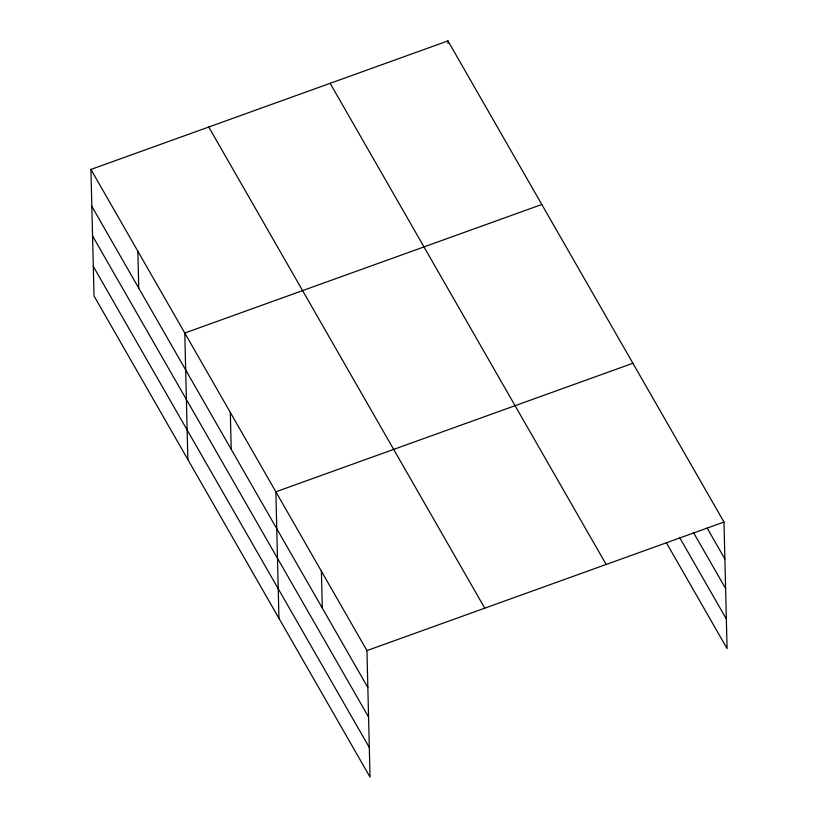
<?xml version="1.0" encoding="UTF-8"?>
<svg xmlns="http://www.w3.org/2000/svg" width="818" height="818" viewBox="0 0 818 818"><rect width="100%" height="100%" fill="white"/><g stroke="black" fill="none" stroke-linecap="round" stroke-linejoin="round"><path stroke-width="1.23" d="M90.931 169.438L366.945 650.586L370.033 777.1L94.019 295.952L90.931 169.438L447.967 40.9L723.981 522.048L727.069 648.562L666.353 542.702M541.813 204.49L184.776 333.028L187.864 459.542M632.897 363.264L275.86 491.812L278.948 618.326M366.945 650.586L723.981 522.048M707.171 528.08L724.881 558.95M693.347 532.283L725.607 588.52M679.543 537.395L726.353 618.991M330.145 83.324L606.158 564.461M208.754 127.025L484.767 608.163M91.831 206.351L367.844 687.488M92.546 235.921L368.57 717.059M93.293 266.382L369.317 747.529M447.967 40.9L448.029 43.446M321.402 571.199L322.302 608.101M230.318 412.415L231.218 449.327M137.853 251.238L138.753 288.14"/></g></svg>
